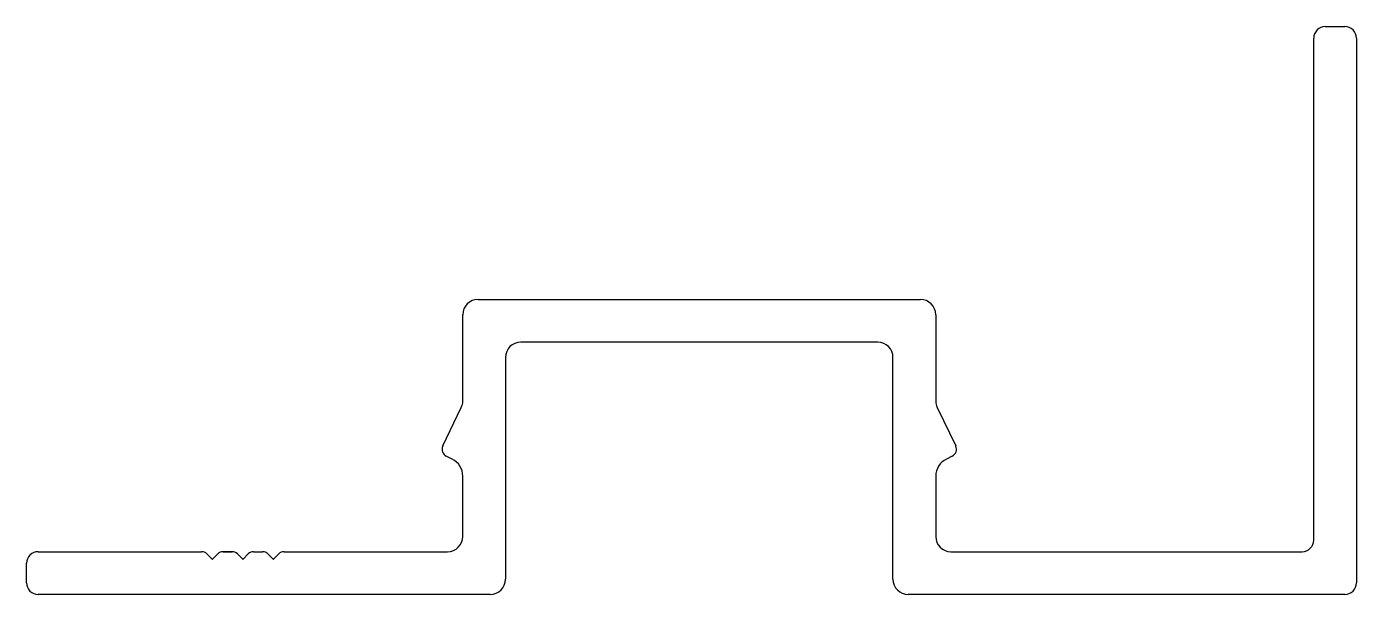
# Model space of a CAD drawing. Header units: inches. Extents: x -22.1 to 21.5, y 0.1 to 18.7.
import ezdxf

# ---------------------------------------------------------------- set-up
doc = ezdxf.new("R2010")
doc.units = ezdxf.units.IN
doc.header["$MEASUREMENT"] = 0
doc.layers.add('1', color=7, linetype='Continuous')

msp = doc.modelspace()

# ---------------------------------------------------------------- linework, layer by layer
at = {"layer": '1', "color": 7, "linetype": 'Continuous'}
for p, q in [((20.436, 18.68), (21.076, 18.68)), ((20.056, 1.855), (20.056, 18.3)), ((21.456, 18.3), (21.456, 1.094)), ((-7.338, 9.739), (7.165, 9.739)), ((-7.838, 6.413), (-7.838, 9.239)), ((7.665, 9.239), (7.665, 6.413)), ((5.765, 8.339), (-5.938, 8.339)), ((-6.438, 7.839), (-6.438, 0.574)), ((6.265, 0.574), (6.265, 7.839)), ((-8.495, 4.938), (-7.888, 6.196)), ((7.715, 6.196), (8.322, 4.938)), ((-8.188, 4.51), (-8.38, 4.605)), ((8.208, 4.605), (8.016, 4.51)), ((-7.838, 1.974), (-7.838, 3.946)), ((7.665, 3.946), (7.665, 1.974)), ((-21.757, 1.474), (-16.401, 1.474)), ((-16.401, 1.474), (-16.401, 1.474)), ((-16.224, 1.401), (-16.053, 1.23)), ((-16.042, 1.23), (-15.871, 1.401)), ((-15.694, 1.474), (-15.401, 1.474)), ((-15.401, 1.474), (-15.694, 1.474)), ((-15.694, 1.474), (-15.401, 1.474)), ((-15.401, 1.474), (-15.694, 1.474)), ((-15.694, 1.474), (-15.401, 1.474)), ((-15.224, 1.401), (-15.053, 1.23)), ((-15.042, 1.23), (-14.871, 1.401)), ((-14.694, 1.474), (-14.401, 1.474)), ((-14.224, 1.401), (-14.053, 1.23)), ((-14.042, 1.23), (-13.871, 1.401)), ((-13.694, 1.474), (-8.338, 1.474)), ((8.165, 1.474), (19.675, 1.474)), ((-22.137, 0.454), (-22.137, 1.094)), ((21.456, 1.094), (21.456, 0.454)), ((-6.938, 0.074), (-21.757, 0.074)), ((21.076, 0.074), (6.765, 0.074))]:
    msp.add_line(p, q, dxfattribs=at)
for centre, radius, start, end in [((20.436, 18.3), 0.38, 90, 180), ((21.076, 18.3), 0.38, 360, 90), ((-7.338, 9.239), 0.5, 90, 180), ((7.165, 9.239), 0.5, 360, 90), ((-5.938, 7.839), 0.5, 90, 180), ((5.765, 7.839), 0.5, 0, 90), ((-8.338, 6.413), 0.5, 334.2519, 360), ((8.165, 6.413), 0.5, 180, 205.7481), ((-8.269, 4.829), 0.25, 154.2519, 243.6216), ((8.097, 4.829), 0.25, 296.3784, 25.7481), ((-8.468, 3.946), 0.63, 360, 63.6216), ((8.295, 3.946), 0.63, 116.3784, 180), ((-8.338, 1.974), 0.5, 270, 0), ((8.165, 1.974), 0.5, 180, 270), ((19.675, 1.855), 0.381, 270, 360), ((-21.757, 1.094), 0.38, 90, 180), ((-16.401, 1.224), 0.25, 45, 90), ((-15.694, 1.224), 0.25, 90, 135), ((-15.401, 1.224), 0.25, 45, 90), ((-14.694, 1.224), 0.25, 90, 135), ((-14.401, 1.224), 0.25, 45, 90), ((-13.694, 1.224), 0.25, 90, 135), ((-16.047, 1.236), 0.008, 225, 315), ((-15.047, 1.236), 0.008, 225, 315), ((-14.048, 1.236), 0.008, 225, 315), ((-21.757, 0.454), 0.38, 180, 270), ((-6.938, 0.574), 0.5, 270, 0), ((6.765, 0.574), 0.5, 180, 270), ((21.076, 0.454), 0.38, 270, 0)]:
    msp.add_arc(centre, radius, start, end, dxfattribs=at)

doc.saveas('drawing.dxf')
